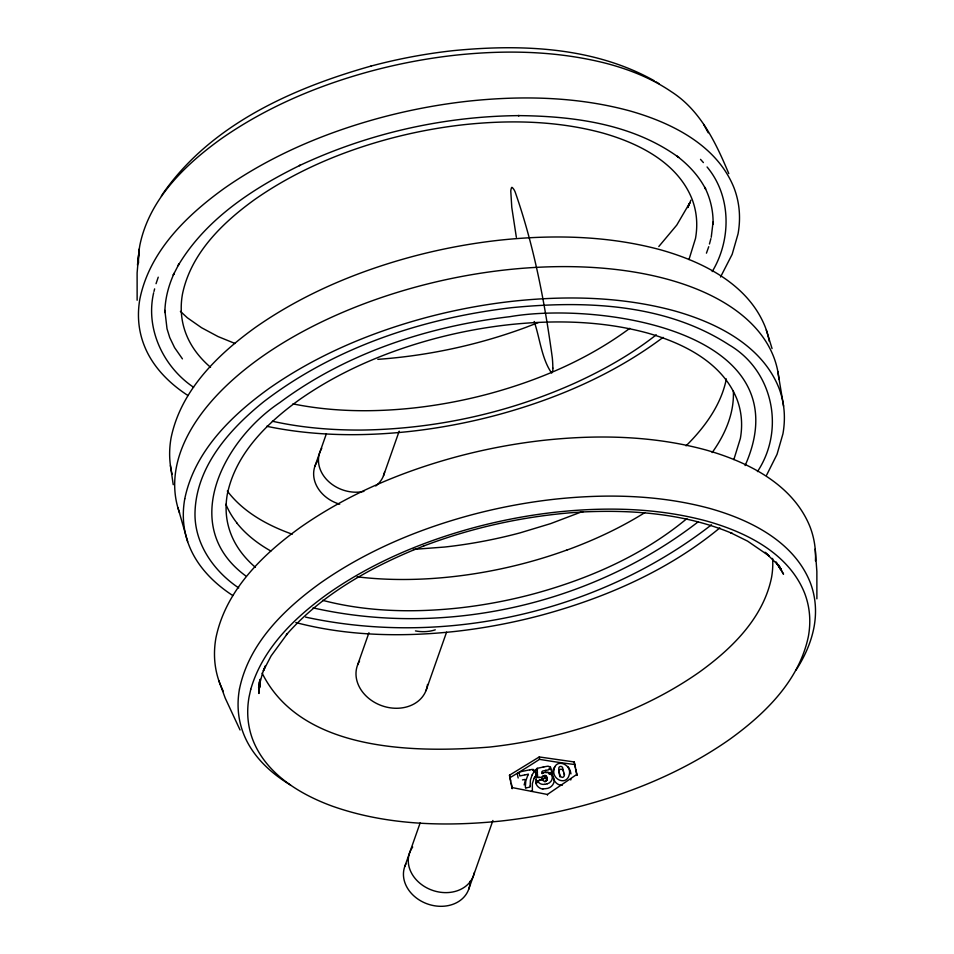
<?xml version="1.0" encoding="UTF-8"?>
<svg xmlns="http://www.w3.org/2000/svg" width="954" height="954" viewBox="0 0 954 954"><rect width="100%" height="100%" fill="white"/><g stroke="black" fill="none" stroke-linecap="round" stroke-linejoin="round"><path stroke-width="1.43" d="M816.886 598.814L816.862 571.47L815.205 549.063M564.374 775.053L562.586 767.529A2.945 2.779 -6.5 0 0 562.264 767.123L562.156 767.016A1.92 1.813 -6.5 0 0 558.996 767.398L558.937 767.684A3.017 2.838 -6.5 0 0 558.817 768.161L558.865 770.307A27.976 26.414 -6.5 0 0 559.867 774.743L560.558 776.294A3.232 3.053 -6.5 0 0 560.976 776.818C563.23 778.917 565.495 775.173 563.969 773.181M259.416 681.86L258.904 693.486L260.192 679.296L258.594 687.965L262.481 673.297L265.403 665.904L263.292 670.889L271.127 655.887L287.452 633.575L286.355 634.827C319.876 596.572 364.988 570.552 411.353 550.911L423.695 545.986M138.855 252.786L137.114 272.892L137.137 300.236M137.471 265.14L139.284 248.922M524.163 784.939L525.32 780.324A4.997 4.722 -6.5 0 1 525.594 779.668L524.76 779.442A4.591 4.341 -6.5 0 1 523.984 779.609L523.865 779.633A9.516 8.98 -6.5 0 0 523.257 779.74L522.494 779.907M711.243 237.284L713.067 222.032L713.067 224.142C713.413 211.383 710.48 198.611 704.732 187.211L705.638 189.13C698.936 176.037 688.681 165.114 677.101 156.182L678.783 157.47C632.776 123.948 573.748 116.078 518.26 115.613L519.167 115.613C443.455 116.257 367.862 133.465 299.341 165.65L300.188 165.257C252.691 188.451 205.706 219.241 178.1 265.653L179.066 263.793L173.223 275.11L174.2 273.202C168.524 285.52 164.994 298.9 164.863 312.518L164.863 310.396L167.022 328.796L169.764 337.621L174.57 347.614L182.429 358.871M153.654 292.771C145.258 328.903 163.408 366.956 193.59 387.276M184.766 498.823C194.485 451.492 231.166 415.741 269.004 388.493C316.239 355.365 370.152 332.636 425.711 317.67A307.796 159.258 -12.6 0 1 513.669 301.154C567.332 295.454 622.425 296.706 674.728 310.944C716.418 322.75 761.447 345.062 778.691 387.396A307.927 159.33 -12.6 0 1 782.924 433.879L777.033 454.331L766.682 474.997M239.478 689.038C248.815 643.58 284.042 609.236 320.389 583.049C365.764 551.233 417.566 529.398 470.93 515.017A295.812 153.057 -12.6 0 1 555.455 499.133C607.006 493.671 659.929 494.876 710.181 508.554C750.226 519.894 793.478 541.335 810.041 581.988A295.931 153.117 -12.6 0 1 814.108 626.659C811.246 642.233 804.616 656.877 796.03 670.102M726.364 378.917C721.105 405.08 704.648 427.392 686.057 445.84M570.981 779.168L570.754 779.978M153.976 291.471L154.62 288.883M709.454 244.021L710.885 238.631M156.039 283.696L158.233 277.173M314.975 466.089L319.793 452.411M320.019 451.826L326.399 433.688M383.46 475.843L399.177 431.196M357.667 664.795L368.948 632.752M425.985 690.648L446.579 632.144M404.782 866.506L409.6 852.828M409.826 852.244L420.142 822.944M468.664 889.355L492.92 820.464M706.437 253.168L708.739 246.716M542.886 789.113A8.765 8.276 -6.5 0 1 536.327 784.343L536.231 784.164A10.554 9.957 -6.5 0 0 535.898 783.592L536.518 782.244M690.875 200.173L687.798 207.567L689.897 202.606L676.768 225.084L658.809 246.526M688.979 259.56L695.49 238.488A264.496 136.851 -12.6 0 0 691.853 198.587C677.078 162.287 638.441 143.16 602.701 133.023C557.851 120.824 510.617 119.739 464.61 124.616A264.413 136.816 -12.6 0 0 389.089 138.807C341.437 151.638 295.203 171.16 254.682 199.553C222.246 222.938 190.8 253.573 182.464 294.142A264.496 136.851 -12.6 0 0 186.102 334.043C191.122 347.053 200.018 358.287 210.548 367.29M733.841 459.589L740.352 438.518A264.496 136.851 -12.6 0 0 736.715 398.617C721.939 362.329 683.302 343.202 647.563 333.065C602.713 320.866 555.478 319.769 509.472 324.658A264.413 136.816 -12.6 0 0 433.951 338.837C386.298 351.668 340.065 371.189 299.544 399.595C267.12 422.968 235.662 453.615 227.326 494.184A264.496 136.851 -12.6 0 0 230.963 534.085C235.984 547.083 244.88 558.328 255.422 567.332M527.848 775.328L527.872 775.256A4.496 4.245 -6.5 0 1 528.17 774.696L528.397 774.123L527.204 774.421A5.712 5.402 -6.5 0 1 526.536 774.576L526.107 774.648A14.954 14.119 -6.5 0 0 525.356 774.791L525.201 774.827M537.841 781.564L536.184 781.863A10.22 3.363 -12.2 0 1 536.327 781.6L537.078 781.207A3.566 1.192 -11.8 0 1 537.424 781.04L538.33 780.634M527.705 775.626L525.821 780.801L525.392 786.311A9.373 8.848 -6.5 0 0 525.404 786.728L525.415 786.895A6.094 5.748 -6.5 0 1 525.427 787.527L525.737 788.028M745.098 465.576C804.854 331.145 598.873 301.261 509.985 316.668C428.107 326.328 346.541 352.908 279.916 402.493C223.796 439.782 177.897 525.892 245.619 575.822M712.221 271.568C731.432 239.704 731.468 196.13 707.069 166.974M532.141 774.898L530.424 779.99L530.185 785.631M542.862 776.663L542.921 776.556A1.753 0.966 -13.7 0 1 543.053 776.234M532.189 774.803L533.191 773.145A3.995 3.768 -6.5 0 1 533.584 772.621L533.846 772.048M534.121 778.178L532.368 783.52L532.356 789.447A8.228 7.763 -6.5 0 1 532.415 789.924L532.427 790.091A2.206 2.087 -6.5 0 0 532.511 790.508L531.676 791.271A5.951 5.617 -6.5 0 0 530.853 791.415M534.18 778.082L534.634 777.307A10.768 10.16 -6.5 0 1 534.872 776.95L535.111 776.604M757.464 471.61C785.225 429.705 773.253 370.784 729.226 344.954C665.32 303.467 585.207 300.415 511.535 307.689C423.159 318.171 334.914 347.077 263.745 401.717C229.568 429.193 196.071 466.637 194.998 512.811C194.366 543.732 213.875 571.255 238.738 587.938M720.532 277.018L732.171 254.301L738.05 233.849A307.927 159.33 -12.6 0 0 733.817 187.354C716.597 145.02 671.544 122.72 629.867 110.914C577.564 96.676 522.47 95.424 468.808 101.112A307.796 159.258 -12.6 0 0 380.837 117.64C325.29 132.606 271.377 155.335 224.142 188.451C186.304 215.711 149.623 251.462 139.904 298.793A307.927 159.33 -12.6 0 0 144.137 345.276C152.33 366.491 169.132 383.293 187.938 395.505M161.357 196.107L162.562 194.175M163.17 193.209C211.287 124.473 292.377 88.293 370.879 66.112M538.986 780.611L540.119 779.621M535.874 775.685L535.933 774.898A5.772 5.45 -6.5 0 1 535.778 774.29L535.754 774.123M539.618 780.3L540.835 779.716A10.112 8.276 57.6 0 0 541.395 779.191M541.55 779.084L542.313 778.202L542.504 779.859A2.552 2.409 -6.5 0 1 544.603 778.392A2.755 2.6 -6.5 0 1 545.283 778.118M536.017 776.687L535.743 769.795L537.209 768.316L541.192 767.505M554.739 766.968C549.79 772.752 553.606 785.953 562.383 785.154M698.292 521.731C591.385 604.538 445.077 637.701 313.055 607.877M711.469 524.807C598.897 612.313 444.981 647.325 305.614 617.119M686.892 518.594C642.71 555.347 588.856 578.863 533.727 593.865A264.496 136.851 -12.6 0 1 458.218 608.044C413.046 612.802 366.694 611.884 322.571 600.316M719.829 527.896C668.444 570.397 605.969 597.621 541.991 615.032A307.927 159.33 -12.6 0 1 454.009 631.56C401.336 637.093 347.28 636.056 295.823 622.545M656.269 334.818C631.631 354.184 604.144 369.651 575.727 382.709C508.446 413.034 434.797 429.157 361.029 430.063L360.135 430.063C330.68 430.123 301.142 427.642 272.367 421.227M538.497 781.588L538.044 781.922A3.554 1.169 -12.4 0 0 537.77 782.161M663.078 337.37C613.851 374.326 556.313 398.987 497.117 415.002A307.927 159.33 -12.6 0 1 409.147 431.518C361.781 436.562 313.461 436.073 266.715 426.283M629.795 328.319C587.855 359.396 539.082 380.264 488.865 393.835A264.496 136.851 -12.6 0 1 413.356 408.014C373.324 412.295 332.505 411.901 292.938 403.876M542.301 773.515L542.397 773.444A5.056 4.77 -6.5 0 1 543.255 772.967M575.787 769.174L576.908 774.338L547.381 794.467L512.203 787.587L511.272 783.282M537.674 781.016L538.33 782.006A3.649 3.446 -6.5 0 0 538.771 782.542L538.879 782.674A6.416 6.058 -6.5 0 0 543.422 784.391A9.79 9.242 -6.5 0 0 544.102 784.367L544.603 784.319M575.512 767.887L574.213 761.948L539.26 756.951L509.519 775.197L509.722 776.961M542.111 773.646L541.824 772.764A3.506 3.303 -6.5 0 0 541.765 771.941L542.576 771.035A4.21 3.971 -6.5 0 0 543.47 770.88L543.589 770.856A9.528 8.991 -6.5 0 1 544.185 770.725L547.978 769.95A11.066 10.446 -6.5 0 1 548.741 769.795L549.409 768.924M534.932 770.2L532.654 770.427M539.022 780.312L539.093 780.289A1.991 0.799 -10.1 0 0 539.463 780.134M549.158 766.909L550.327 766.658L550.649 767.636M582.286 511.606L550.625 523.627L520.049 532.869A264.496 136.851 -12.6 0 1 444.54 547.047L413.356 549.397M537.245 781.958L538.509 781.421M536.947 782.077L538.175 781.493M538.211 322.607L525.606 327.484C478.169 344.966 428.263 355.735 377.844 359.348M423.278 546.153C470.143 528.254 519.56 517.187 569.526 512.858L582.882 511.94M541.932 779.68L542.731 779.931M539.916 780.312L541.622 779.776M543.971 775.697L544.591 778.357M547.191 783.806L544.841 784.295M524.724 774.934L519.775 775.948L519.214 773.372M545.294 770.498L545.903 770.379M541.55 767.421L542.814 767.171M543.899 766.944L545.175 766.67A14.024 13.237 -6.5 0 1 546.07 766.503L546.582 766.432A4.949 4.675 -6.5 0 0 547.346 766.241L548.884 766.336M528.206 787.455L528.743 787.348A6.082 5.736 -6.5 0 0 529.267 787.229L529.41 787.193A1.586 1.503 -6.5 0 1 529.816 787.133L530.281 786.49A3.84 3.625 -6.5 0 1 530.209 785.929L530.197 785.857M535.743 769.795L537.579 769.413M535.635 783.174L536.863 782.924M527.61 787.575L527.145 787.67A5.342 5.044 -6.5 0 1 526.62 787.777L526.56 787.777A2.206 2.087 -6.5 0 0 525.988 787.909M526.942 770.415L528.516 770.081A18.543 17.506 -6.5 0 1 529.828 769.83M543.72 766.98L543.005 767.135M526.501 770.51L522.923 771.226A13.117 12.39 -6.5 0 0 522.291 771.381L521.444 771.583A5.951 5.617 -6.5 0 1 520.526 771.703L519.024 772.537A4.031 3.804 -6.5 0 1 519.143 773.038L519.155 773.098M544.913 781.374L544.889 781.374A2.409 2.266 -6.5 0 1 542.838 780.169M529.828 769.842L530.46 769.747A5.45 5.152 -6.5 0 0 531.402 769.508L533.262 769.425A3.399 3.208 -6.5 0 0 533.322 769.771L533.346 769.866M537.973 777.522L538.044 777.51A4.842 4.567 -6.5 0 1 538.461 777.474L539.523 777.403L538.927 777.45M549.289 773.634L551.591 772.955M539.726 777.391L540.465 777.343A5.438 5.14 -6.5 0 0 540.93 777.307L542.17 776.794A2.898 2.731 -6.5 0 1 544.4 775.542A2.588 2.445 -6.5 0 1 544.972 775.328L545.33 778.345L547.167 779.907M582.369 511.976C632.907 509.567 685.044 513.598 732.123 533.381L730.609 532.726L747.566 541.121L769.031 555.86L765.013 552.271L776.353 563.277L781.111 569.144L775.984 562.013L783.532 574.201L779.466 566.497M537.758 777.546L537.555 776.818A1.526 1.431 -6.5 0 0 537.567 776.389L537.567 776.389M519.417 773.134L517.414 773.277L517.306 774.195M545.366 772.442A4.293 1.419 -5.8 0 0 546.189 772.597L547.31 772.561A8.192 2.707 -5.8 0 0 547.632 772.597A5.7 1.884 -5.8 0 0 548.061 772.621L548.276 772.633A13.439 4.436 -5.8 0 1 548.693 772.657L549.552 772.716A7.954 2.623 -5.8 0 0 549.898 772.74L550.005 772.74A2.457 0.811 -5.8 0 1 550.506 772.788M550.708 772.812L551.436 772.812M550.041 774.195L550.112 774.207A10.399 3.434 -5.8 0 0 550.434 774.266M549.85 774.159L549.063 773.992M292.234 534.192C267.621 525.439 243.377 512.215 227.326 491.06M235.066 343.5L218.037 336.559L201.58 327.735L187.294 317.754L180.389 311.338M545.545 775.709L545.473 775.685A1.491 1.431 44.6 0 0 545.02 775.614M654.17 80.708C593.531 46.698 520.896 44.003 453.174 50.657A288.025 149.027 -12.6 0 0 370.879 66.112M656.149 81.901L659.071 83.713M290.576 785.082C270.483 773.026 252.154 755.95 243.532 733.709A295.931 153.117 -12.6 0 1 239.466 689.038M232.8 595.546C213.994 583.335 197.204 566.521 188.987 545.306A307.927 159.33 -12.6 0 1 184.766 498.823M562.371 769.687L562.478 769.795A2.993 2.826 -6.5 0 1 562.896 770.319L563.409 771.357M567.821 766.539L569.037 768.185M700.51 159.354L703.408 162.585M551.77 773.169L551.794 772.943A10.112 9.552 -6.5 0 1 551.639 772.239L550.995 769.246M550.983 774.35L551.221 774.72A7.99 7.549 -6.5 0 1 551.495 775.197M728.784 173.592C715.87 142.802 700.486 110.259 671.27 91.667C651.272 78.037 628.412 69.105 605.063 63.071C556.42 50.86 505.56 49.846 455.881 55.141A295.812 153.057 -12.6 0 0 371.356 71.025C317.98 85.395 266.19 107.242 220.815 139.057C184.468 165.245 149.229 199.589 139.892 245.047A295.931 153.117 -12.6 0 0 138.533 262.946M703.635 124.354L708.226 132.785M569.168 768.411L569.562 769.21A18.543 17.494 -6.5 0 1 570.218 770.856L570.265 770.975A18.997 17.935 -6.5 0 1 570.552 771.941L570.969 773.897M240.038 729.965L225.216 698.113L218.848 680.679M223.367 691.543L220.171 684.34A307.927 159.33 -12.6 0 1 215.938 637.856C225.669 590.538 262.35 554.787 300.188 527.526C347.423 494.399 401.336 471.67 456.883 456.704A307.796 159.258 -12.6 0 1 544.853 440.188C598.516 434.487 653.609 435.739 705.912 449.978C747.602 461.784 792.631 484.095 809.874 526.429A307.927 159.33 -12.6 0 1 815.455 560.869M778.547 565.173L780.229 568.954L778.571 565.018M262.135 673.119C301.178 751.859 414.823 752.98 489.402 747.077A264.496 136.851 -12.6 0 0 564.911 732.899C612.563 720.067 658.797 700.546 699.318 672.141C731.754 648.768 763.2 618.12 771.536 577.552A264.496 136.851 -12.6 0 0 772.585 558.424M766.336 330.06L772.06 348.568M187.664 541.645L177.993 507.826M534.168 321.486C539.964 338.276 541.526 358.454 551.579 372.966A6.833 1.801 86.9 0 0 552.08 372.477L552.76 370.796A7.37 1.944 86.9 0 0 552.867 368.268L552.855 368.113M549.301 768.304L549.313 768.352A3.22 3.041 -6.5 0 1 549.397 768.757M550.744 768.149L550.947 769.031M535.54 773.145L535.111 771.166A7.441 7.024 -6.5 0 1 534.991 770.558L534.991 770.558M510.807 781.147L509.519 775.197M574.213 761.948L576.872 775.435M518.165 778.011L517.569 775.244M509.985 778.547L511.666 786.346M511.833 787.133L512.167 788.684M777.796 371.464L783.58 406.166M516.352 237.284L511.785 207.412L510.772 191.038A7.227 1.908 86.9 0 1 511.117 189.023L511.332 188.272A26.104 6.881 86.9 0 1 511.511 187.771L511.63 187.449A8.3 2.194 86.9 0 1 512.393 187.664L512.847 188.141A27.499 7.25 86.9 0 1 515.1 191.826C533.882 245.44 544.662 301.607 552.306 357.798A30.576 8.061 86.9 0 1 552.843 368.101M533.703 771.524L533.703 771.571A2.302 2.17 -6.5 0 0 533.787 771.905M170.42 465.54L173.234 484.704M576.908 774.338L577.003 775.173M547.179 778.881L547.298 779.919M547.381 794.467L547.453 795.099M539.26 756.951L539.535 759.336A274.704 80.267 -35.7 0 1 509.806 777.76M512.203 787.587L512.298 788.421M536.184 780.479L536.196 780.634A4.484 4.233 -6.5 0 1 536.196 781.266L536.184 781.469A2.91 2.743 -6.5 0 0 536.16 781.91M536.172 780.277L536.136 779.656M259.548 681.585L259.798 687.274L259.548 681.788M537.496 775.197L537.448 774.028M537.209 768.316L537.412 773.217M536.029 776.878L536.136 779.49M537.496 775.471L537.507 775.65A5.426 5.116 -6.5 0 0 537.519 776.091M733.352 391.14A260.514 134.8 -12.6 0 1 712.161 452.566M644.809 512.632A262.839 135.993 -12.6 0 1 566.962 550.053M566.926 550.005A260.514 134.8 -12.6 0 1 357.13 576.824M270.853 551.03A262.839 135.993 -12.6 0 1 236.83 523.007M236.926 522.971A260.514 134.8 -12.6 0 1 225.871 504.261M179.579 512.954A307.713 159.211 -12.6 0 1 442.978 280.321A307.713 159.211 -12.6 0 1 778.941 379.418M769.27 341.329A307.927 159.33 -12.6 0 0 765.001 326.399C747.781 284.053 702.728 261.754 661.05 249.948C608.747 235.71 553.654 234.457 499.991 240.146A307.796 159.258 -12.6 0 0 412.021 256.674C356.474 271.64 302.561 294.369 255.326 327.484C217.488 354.745 180.807 390.496 171.088 437.826A307.927 159.33 -12.6 0 0 172.161 474.424M427.511 684.471A36.526 29.741 19.4 0 1 382.196 705.853A36.526 29.741 19.4 0 1 359.563 660.979M435.274 629.831A36.526 29.741 19.4 0 1 415.455 630.916M384.569 472.063A33.927 27.618 19.4 0 1 375.745 485.968M363.927 491.358A33.927 27.618 19.4 0 1 327.329 480.291A33.927 27.618 19.4 0 1 321.772 448.285M339.707 504.201A33.927 27.618 19.4 0 1 317.551 461.044M474.376 872.481A33.927 27.618 19.4 0 1 430.337 889.522A33.927 27.618 19.4 0 1 412.688 847.057M470.012 881.329A33.927 27.618 19.4 0 1 430.469 904.893A33.927 27.618 19.4 0 1 405.903 863.919M543.243 772.919A6.797 6.416 -6.5 0 1 550.971 773.825M551.829 775.149A6.857 6.463 -6.5 0 1 547.202 783.842M544.961 775.745A3.327 3.136 -6.5 0 1 545.056 781.624M545.676 775.53A3.709 3.625 -26.3 0 1 547.047 778.869A2.564 2.373 -35.6 0 1 546.01 781.016M545.354 781.553A1.55 0.787 -18.6 0 1 544.758 781.624M542.969 788.791A10.947 10.339 -6.5 0 0 544.639 788.767L544.853 788.755A14.906 14.072 -6.5 0 0 545.903 788.624C551.4 788.445 556.099 782.519 553.392 777.271A5.927 5.593 -6.5 0 0 552.7 776.162A10.339 9.755 -6.5 0 0 552.092 775.483M535.254 776.401A4.078 3.852 -6.5 0 1 535.659 775.852M560.022 776.926A27.761 26.199 -6.5 0 1 559.116 772.501L559.139 770.939A3.017 2.838 -6.5 0 1 559.259 770.474L559.306 770.331A1.825 1.717 -6.5 0 1 560.511 769.27A1.98 1.86 -6.5 0 1 562.383 769.663M574.511 764.512A274.704 86.719 11.5 0 1 539.535 759.336M553.976 769.687C551.65 779.275 566.044 786.013 569.121 775.232C572.758 764.619 555.705 757.595 553.976 769.687M250.759 689.313L249.066 696.921A288.132 149.086 -12.6 0 0 253.037 740.399C266.321 773.909 299.794 794.265 332.254 806.142C386.048 825.174 444.552 826.796 500.826 821.048A288.132 149.086 -12.6 0 0 583.121 805.593C635.078 791.605 685.485 770.331 729.655 739.362C765.036 713.878 799.333 680.452 808.42 636.211A288.132 149.086 -12.6 0 0 804.449 592.72C788.35 553.141 746.219 532.284 707.248 521.23C658.343 507.933 606.839 506.753 556.659 512.071A288.025 149.027 -12.6 0 0 474.365 527.526C422.419 541.526 372 562.788 327.83 593.758C294.381 617.81 262.469 648.66 250.759 689.313"/></g></svg>
